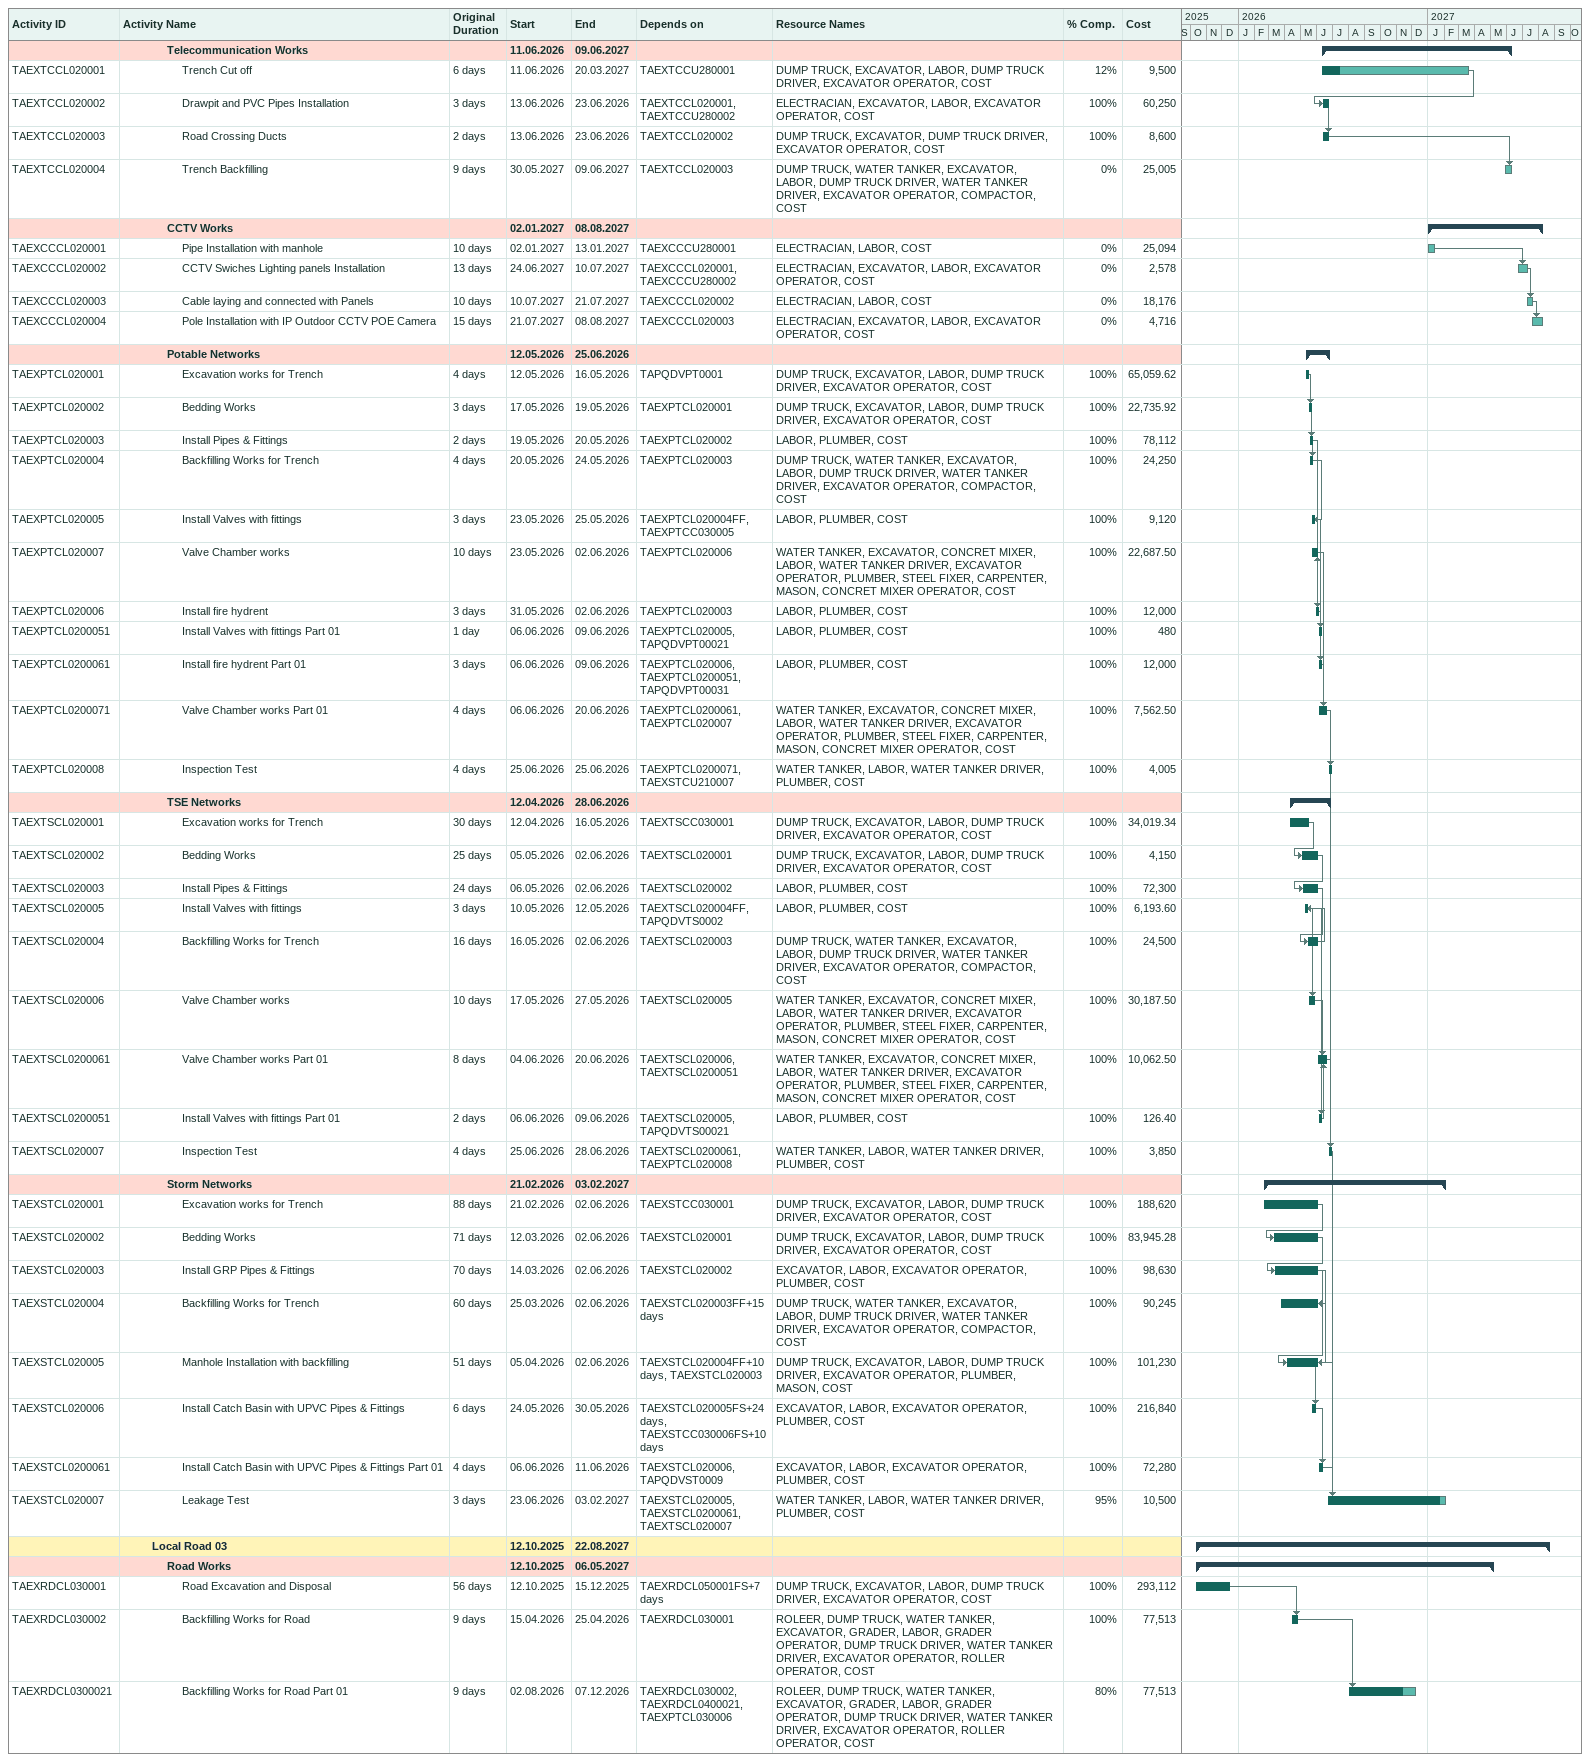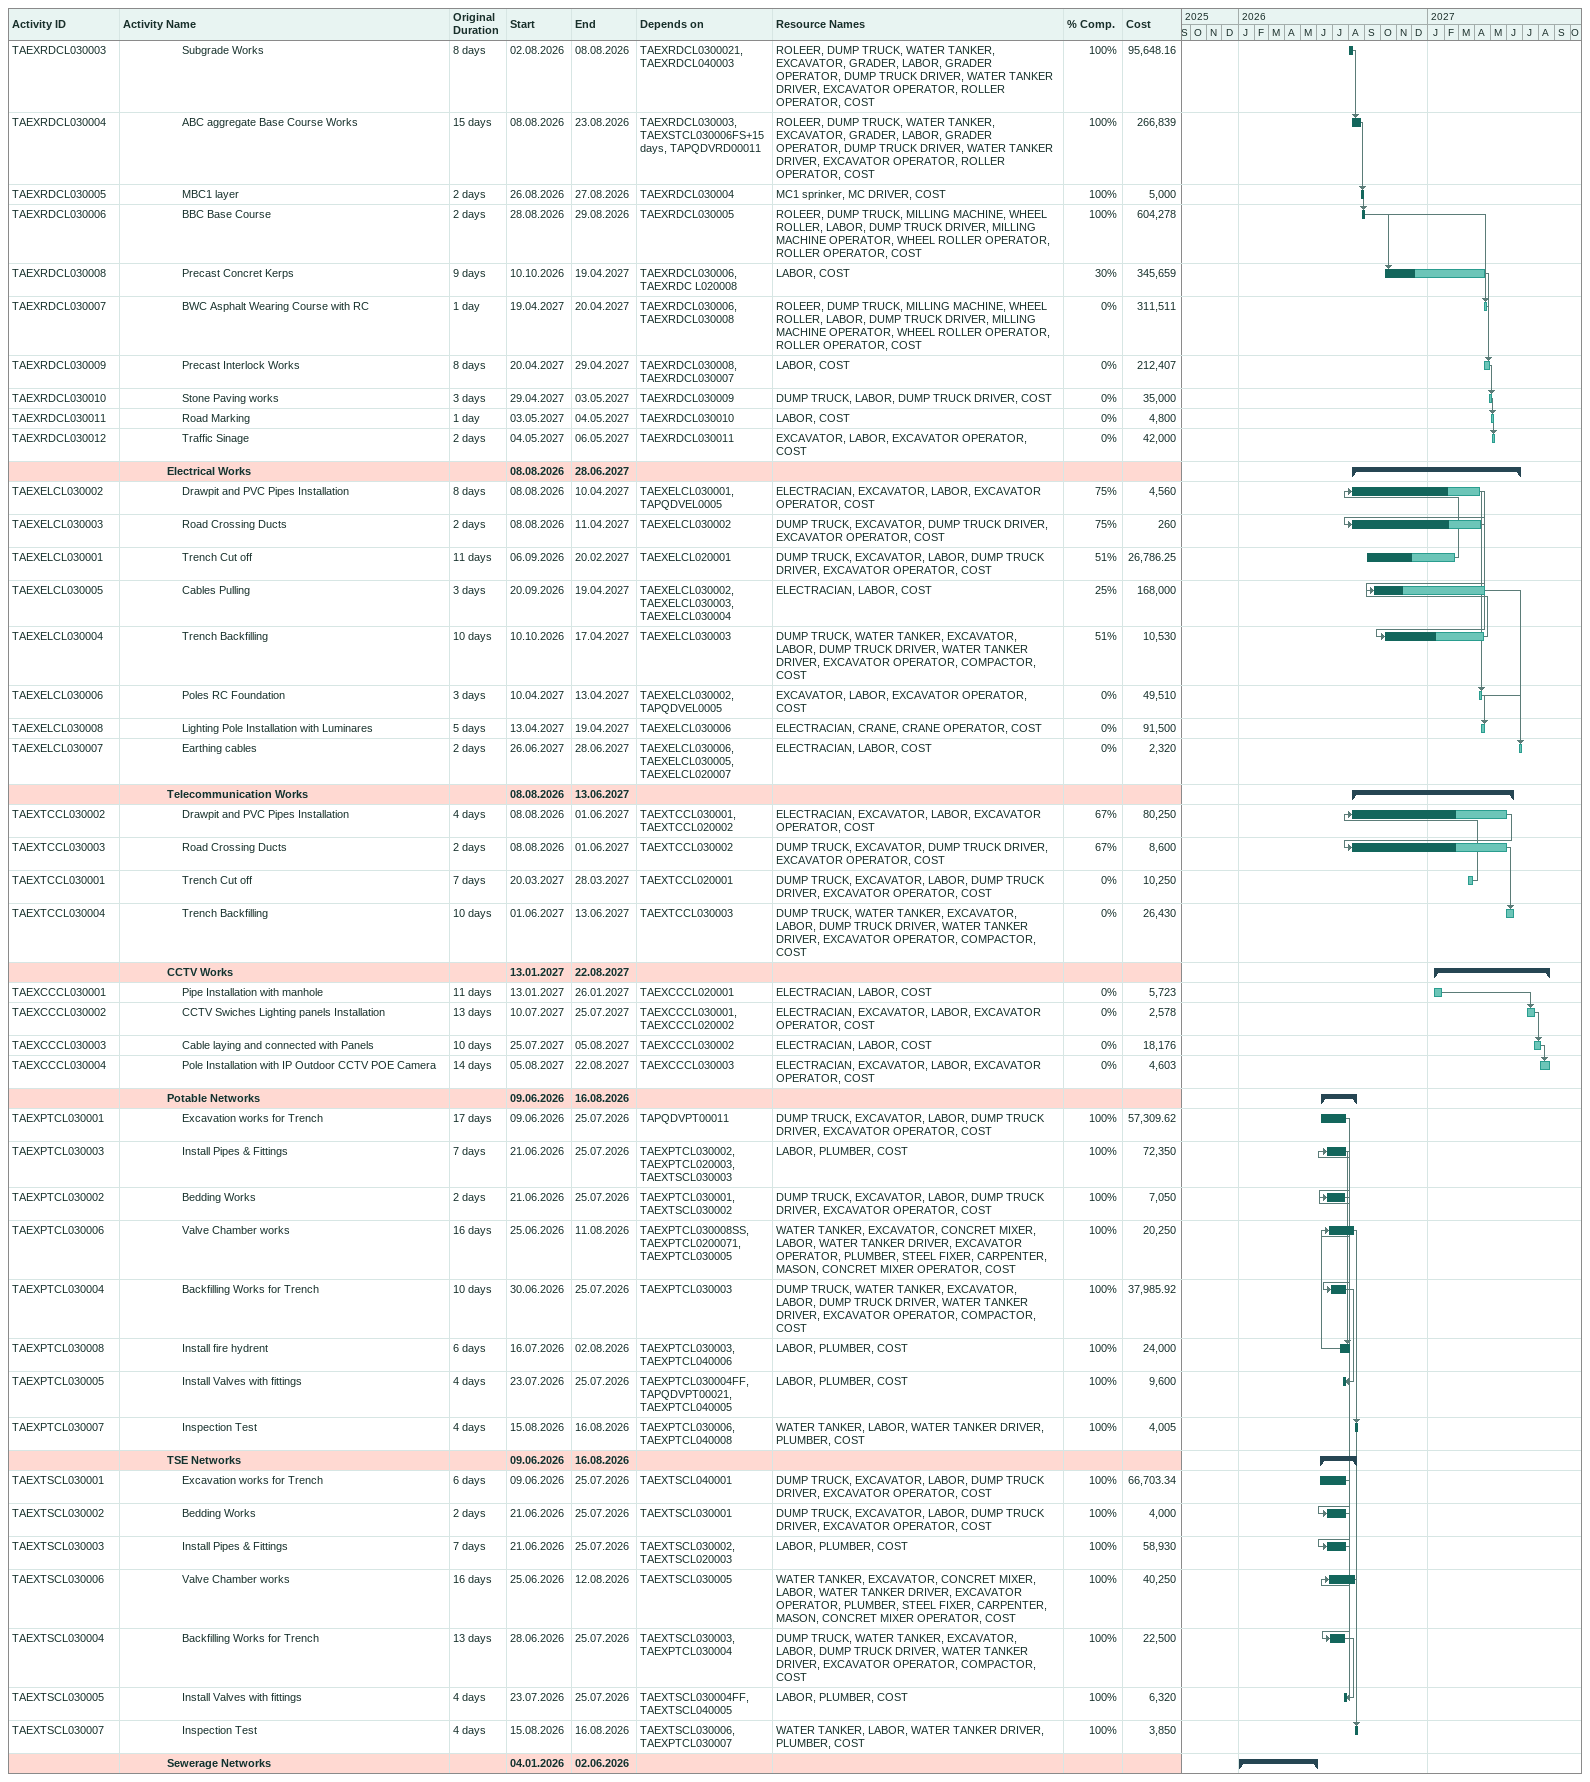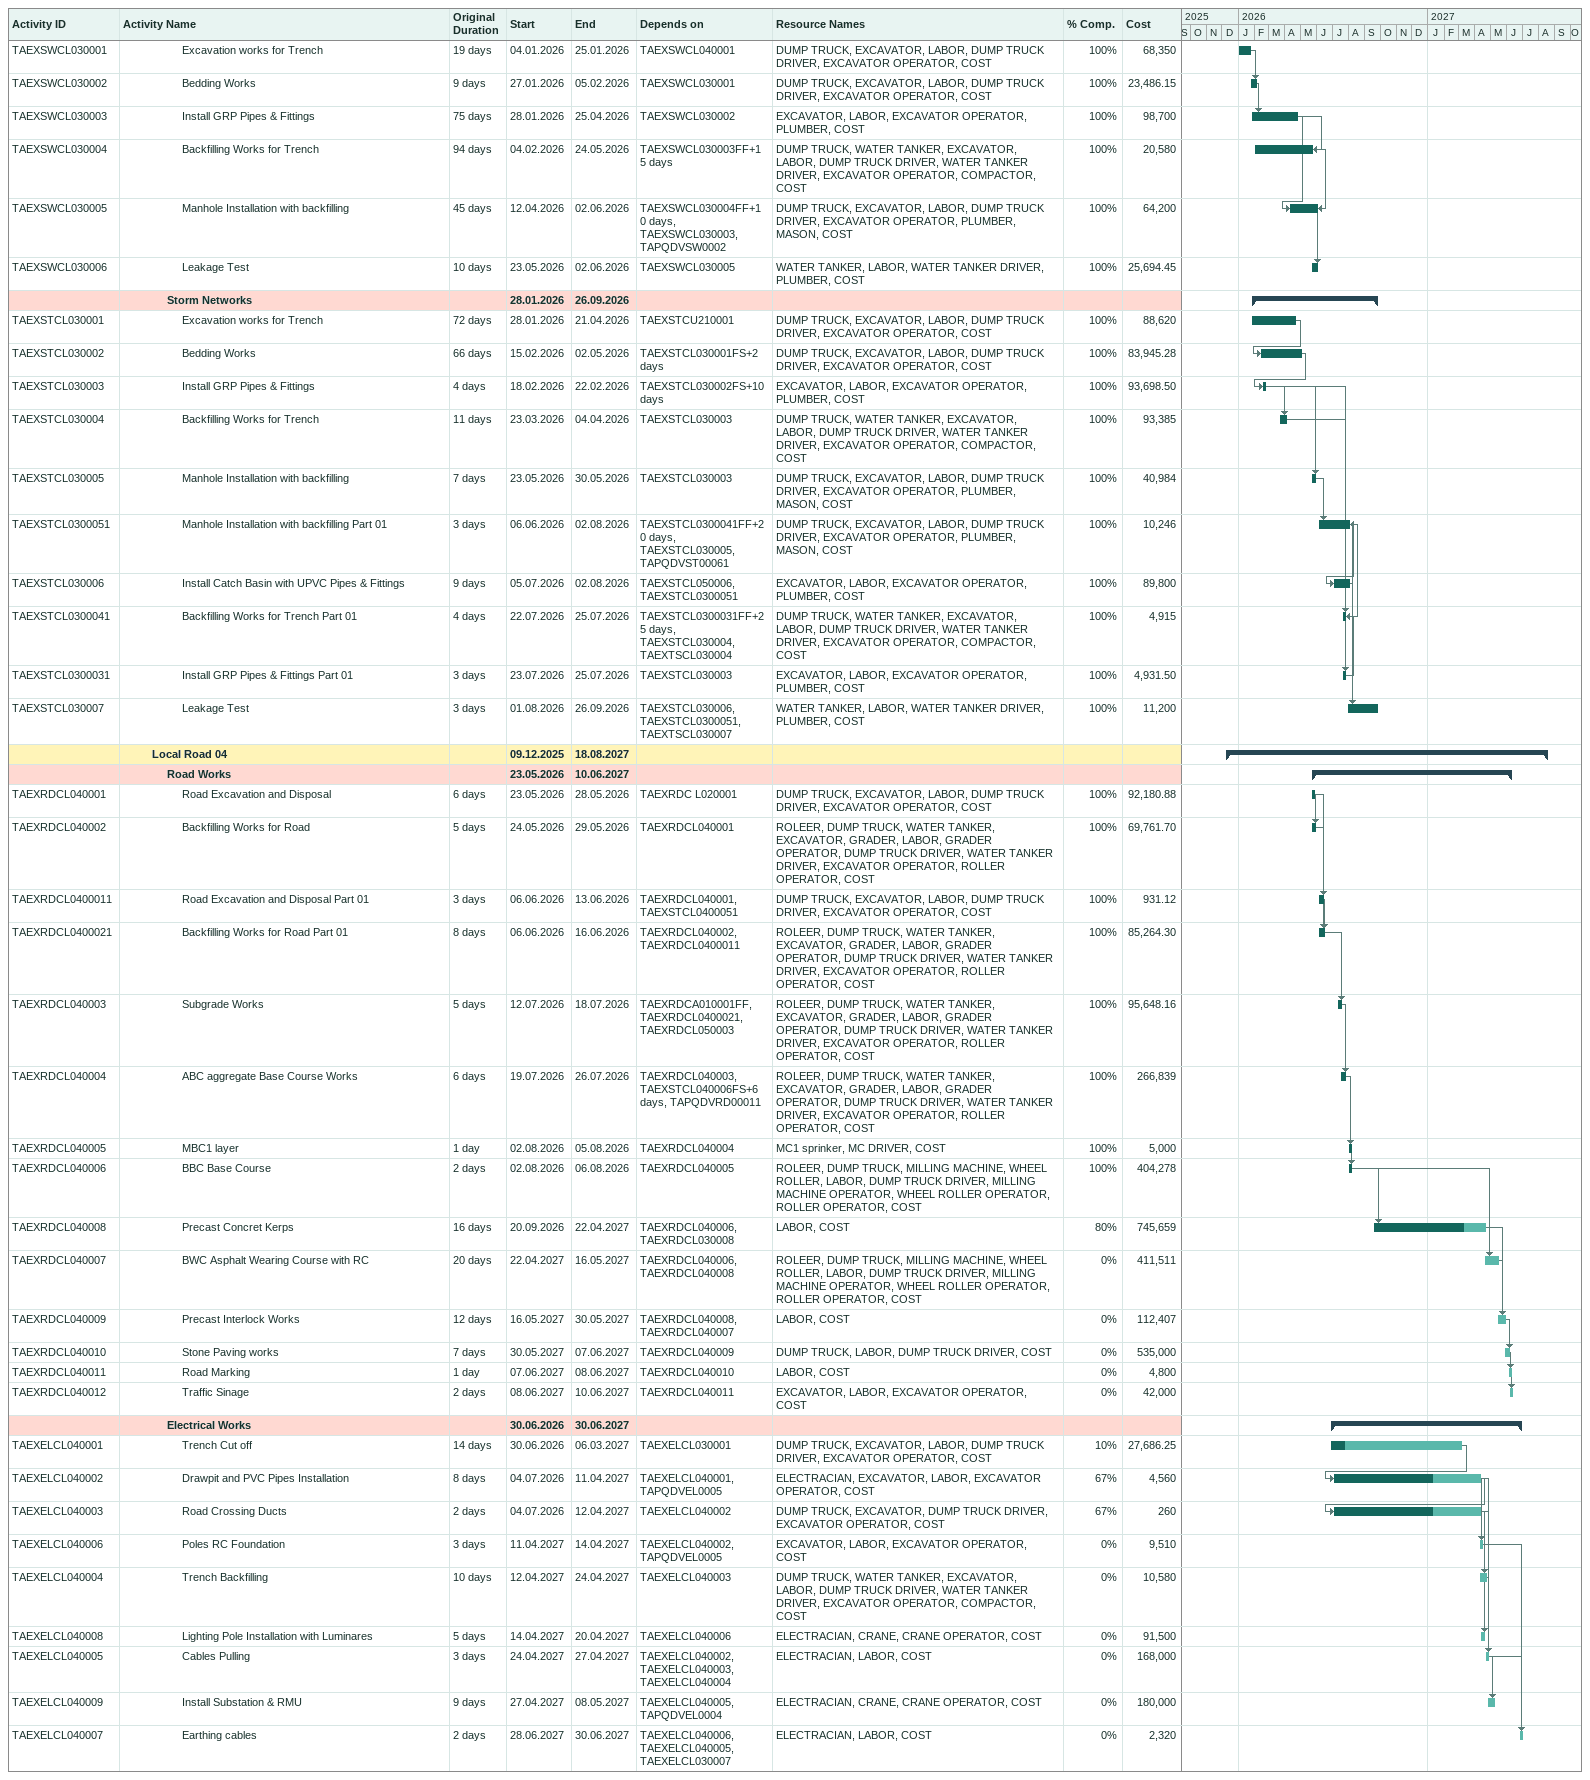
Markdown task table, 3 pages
| ID | Level | Task | Original duration | Start | Finish | Predecessors | Resources | % complete | Cost |
|---|---|---|---|---|---|---|---|---|---|
|  | 4 | **Telecommunication Works** |  | 2026-06-11 | 2027-06-09 |  |  |  |  |
| TAEXTCCL020001 | 5 | Trench Cut off | 6d | 2026-06-11 | 2027-03-20 | TAEXTCCU280001 | DUMP TRUCK, EXCAVATOR, LABOR, DUMP TRUCK DRIVER, EXCAVATOR OPERATOR, COST | 12 | 9500 |
| TAEXTCCL020002 | 5 | Drawpit and PVC Pipes Installation | 3d | 2026-06-13 | 2026-06-23 | TAEXTCCL020001, TAEXTCCU280002 | ELECTRACIAN, EXCAVATOR, LABOR, EXCAVATOR OPERATOR, COST | 100 | 60250 |
| TAEXTCCL020003 | 5 | Road Crossing Ducts | 2d | 2026-06-13 | 2026-06-23 | TAEXTCCL020002 | DUMP TRUCK, EXCAVATOR, DUMP TRUCK DRIVER, EXCAVATOR OPERATOR, COST | 100 | 8600 |
| TAEXTCCL020004 | 5 | Trench Backfilling | 9d | 2027-05-30 | 2027-06-09 | TAEXTCCL020003 | DUMP TRUCK, WATER TANKER, EXCAVATOR, LABOR, DUMP TRUCK DRIVER, WATER TANKER DRIVER, EXCAVATOR OPERATOR, COMPACTOR, COST | 0 | 25005 |
|  | 4 | **CCTV Works** |  | 2027-01-02 | 2027-08-08 |  |  |  |  |
| TAEXCCCL020001 | 5 | Pipe Installation with manhole | 10d | 2027-01-02 | 2027-01-13 | TAEXCCCU280001 | ELECTRACIAN, LABOR, COST | 0 | 25094 |
| TAEXCCCL020002 | 5 | CCTV Swiches Lighting panels Installation | 13d | 2027-06-24 | 2027-07-10 | TAEXCCCL020001, TAEXCCCU280002 | ELECTRACIAN, EXCAVATOR, LABOR, EXCAVATOR OPERATOR, COST | 0 | 2578 |
| TAEXCCCL020003 | 5 | Cable laying and connected with Panels | 10d | 2027-07-10 | 2027-07-21 | TAEXCCCL020002 | ELECTRACIAN, LABOR, COST | 0 | 18176 |
| TAEXCCCL020004 | 5 | Pole Installation with IP Outdoor CCTV POE Camera | 15d | 2027-07-21 | 2027-08-08 | TAEXCCCL020003 | ELECTRACIAN, EXCAVATOR, LABOR, EXCAVATOR OPERATOR, COST | 0 | 4716 |
|  | 4 | **Potable Networks** |  | 2026-05-12 | 2026-06-25 |  |  |  |  |
| TAEXPTCL020001 | 5 | Excavation works for Trench | 4d | 2026-05-12 | 2026-05-16 | TAPQDVPT0001 | DUMP TRUCK, EXCAVATOR, LABOR, DUMP TRUCK DRIVER, EXCAVATOR OPERATOR, COST | 100 | 65059.62 |
| TAEXPTCL020002 | 5 | Bedding Works | 3d | 2026-05-17 | 2026-05-19 | TAEXPTCL020001 | DUMP TRUCK, EXCAVATOR, LABOR, DUMP TRUCK DRIVER, EXCAVATOR OPERATOR, COST | 100 | 22735.92 |
| TAEXPTCL020003 | 5 | Install Pipes & Fittings | 2d | 2026-05-19 | 2026-05-20 | TAEXPTCL020002 | LABOR, PLUMBER, COST | 100 | 78112 |
| TAEXPTCL020004 | 5 | Backfilling Works for Trench | 4d | 2026-05-20 | 2026-05-24 | TAEXPTCL020003 | DUMP TRUCK, WATER TANKER, EXCAVATOR, LABOR, DUMP TRUCK DRIVER, WATER TANKER DRIVER, EXCAVATOR OPERATOR, COMPACTOR, COST | 100 | 24250 |
| TAEXPTCL020005 | 5 | Install Valves with fittings | 3d | 2026-05-23 | 2026-05-25 | TAEXPTCL020004FF, TAEXPTCC030005 | LABOR, PLUMBER, COST | 100 | 9120 |
| TAEXPTCL020007 | 5 | Valve Chamber works | 10d | 2026-05-23 | 2026-06-02 | TAEXPTCL020006 | WATER TANKER, EXCAVATOR, CONCRET MIXER, LABOR, WATER TANKER DRIVER, EXCAVATOR OPERATOR, PLUMBER, STEEL FIXER, CARPENTER, MASON, CONCRET MIXER OPERATOR, COST | 100 | 22687.50 |
| TAEXPTCL020006 | 5 | Install fire hydrent | 3d | 2026-05-31 | 2026-06-02 | TAEXPTCL020003 | LABOR, PLUMBER, COST | 100 | 12000 |
| TAEXPTCL0200051 | 5 | Install Valves with fittings Part 01 | 1d | 2026-06-06 | 2026-06-09 | TAEXPTCL020005, TAPQDVPT00021 | LABOR, PLUMBER, COST | 100 | 480 |
| TAEXPTCL0200061 | 5 | Install fire hydrent Part 01 | 3d | 2026-06-06 | 2026-06-09 | TAEXPTCL020006, TAEXPTCL0200051, TAPQDVPT00031 | LABOR, PLUMBER, COST | 100 | 12000 |
| TAEXPTCL0200071 | 5 | Valve Chamber works Part 01 | 4d | 2026-06-06 | 2026-06-20 | TAEXPTCL0200061, TAEXPTCL020007 | WATER TANKER, EXCAVATOR, CONCRET MIXER, LABOR, WATER TANKER DRIVER, EXCAVATOR OPERATOR, PLUMBER, STEEL FIXER, CARPENTER, MASON, CONCRET MIXER OPERATOR, COST | 100 | 7562.50 |
| TAEXPTCL020008 | 5 | Inspection Test | 4d | 2026-06-25 | 2026-06-25 | TAEXPTCL0200071, TAEXSTCU210007 | WATER TANKER, LABOR, WATER TANKER DRIVER, PLUMBER, COST | 100 | 4005 |
|  | 4 | **TSE Networks** |  | 2026-04-12 | 2026-06-28 |  |  |  |  |
| TAEXTSCL020001 | 5 | Excavation works for Trench | 30d | 2026-04-12 | 2026-05-16 | TAEXTSCC030001 | DUMP TRUCK, EXCAVATOR, LABOR, DUMP TRUCK DRIVER, EXCAVATOR OPERATOR, COST | 100 | 34019.34 |
| TAEXTSCL020002 | 5 | Bedding Works | 25d | 2026-05-05 | 2026-06-02 | TAEXTSCL020001 | DUMP TRUCK, EXCAVATOR, LABOR, DUMP TRUCK DRIVER, EXCAVATOR OPERATOR, COST | 100 | 4150 |
| TAEXTSCL020003 | 5 | Install Pipes & Fittings | 24d | 2026-05-06 | 2026-06-02 | TAEXTSCL020002 | LABOR, PLUMBER, COST | 100 | 72300 |
| TAEXTSCL020005 | 5 | Install Valves with fittings | 3d | 2026-05-10 | 2026-05-12 | TAEXTSCL020004FF, TAPQDVTS0002 | LABOR, PLUMBER, COST | 100 | 6193.60 |
| TAEXTSCL020004 | 5 | Backfilling Works for Trench | 16d | 2026-05-16 | 2026-06-02 | TAEXTSCL020003 | DUMP TRUCK, WATER TANKER, EXCAVATOR, LABOR, DUMP TRUCK DRIVER, WATER TANKER DRIVER, EXCAVATOR OPERATOR, COMPACTOR, COST | 100 | 24500 |
| TAEXTSCL020006 | 5 | Valve Chamber works | 10d | 2026-05-17 | 2026-05-27 | TAEXTSCL020005 | WATER TANKER, EXCAVATOR, CONCRET MIXER, LABOR, WATER TANKER DRIVER, EXCAVATOR OPERATOR, PLUMBER, STEEL FIXER, CARPENTER, MASON, CONCRET MIXER OPERATOR, COST | 100 | 30187.50 |
| TAEXTSCL0200061 | 5 | Valve Chamber works Part 01 | 8d | 2026-06-04 | 2026-06-20 | TAEXTSCL020006, TAEXTSCL0200051 | WATER TANKER, EXCAVATOR, CONCRET MIXER, LABOR, WATER TANKER DRIVER, EXCAVATOR OPERATOR, PLUMBER, STEEL FIXER, CARPENTER, MASON, CONCRET MIXER OPERATOR, COST | 100 | 10062.50 |
| TAEXTSCL0200051 | 5 | Install Valves with fittings Part 01 | 2d | 2026-06-06 | 2026-06-09 | TAEXTSCL020005, TAPQDVTS00021 | LABOR, PLUMBER, COST | 100 | 126.40 |
| TAEXTSCL020007 | 5 | Inspection Test | 4d | 2026-06-25 | 2026-06-28 | TAEXTSCL0200061, TAEXPTCL020008 | WATER TANKER, LABOR, WATER TANKER DRIVER, PLUMBER, COST | 100 | 3850 |
|  | 4 | **Storm Networks** |  | 2026-02-21 | 2027-02-03 |  |  |  |  |
| TAEXSTCL020001 | 5 | Excavation works for Trench | 88d | 2026-02-21 | 2026-06-02 | TAEXSTCC030001 | DUMP TRUCK, EXCAVATOR, LABOR, DUMP TRUCK DRIVER, EXCAVATOR OPERATOR, COST | 100 | 188620 |
| TAEXSTCL020002 | 5 | Bedding Works | 71d | 2026-03-12 | 2026-06-02 | TAEXSTCL020001 | DUMP TRUCK, EXCAVATOR, LABOR, DUMP TRUCK DRIVER, EXCAVATOR OPERATOR, COST | 100 | 83945.28 |
| TAEXSTCL020003 | 5 | Install GRP Pipes & Fittings | 70d | 2026-03-14 | 2026-06-02 | TAEXSTCL020002 | EXCAVATOR, LABOR, EXCAVATOR OPERATOR, PLUMBER, COST | 100 | 98630 |
| TAEXSTCL020004 | 5 | Backfilling Works for Trench | 60d | 2026-03-25 | 2026-06-02 | TAEXSTCL020003FF+15d | DUMP TRUCK, WATER TANKER, EXCAVATOR, LABOR, DUMP TRUCK DRIVER, WATER TANKER DRIVER, EXCAVATOR OPERATOR, COMPACTOR, COST | 100 | 90245 |
| TAEXSTCL020005 | 5 | Manhole Installation with backfilling | 51d | 2026-04-05 | 2026-06-02 | TAEXSTCL020004FF+10d, TAEXSTCL020003 | DUMP TRUCK, EXCAVATOR, LABOR, DUMP TRUCK DRIVER, EXCAVATOR OPERATOR, PLUMBER, MASON, COST | 100 | 101230 |
| TAEXSTCL020006 | 5 | Install Catch Basin with UPVC Pipes & Fittings | 6d | 2026-05-24 | 2026-05-30 | TAEXSTCL020005FS+24d, TAEXSTCC030006FS+10d | EXCAVATOR, LABOR, EXCAVATOR OPERATOR, PLUMBER, COST | 100 | 216840 |
| TAEXSTCL0200061 | 5 | Install Catch Basin with UPVC Pipes & Fittings Part 01 | 4d | 2026-06-06 | 2026-06-11 | TAEXSTCL020006, TAPQDVST0009 | EXCAVATOR, LABOR, EXCAVATOR OPERATOR, PLUMBER, COST | 100 | 72280 |
| TAEXSTCL020007 | 5 | Leakage Test | 3d | 2026-06-23 | 2027-02-03 | TAEXSTCL020005, TAEXSTCL0200061, TAEXTSCL020007 | WATER TANKER, LABOR, WATER TANKER DRIVER, PLUMBER, COST | 95 | 10500 |
|  | 3 | **Local Road 03** |  | 2025-10-12 | 2027-08-22 |  |  |  |  |
|  | 4 | **Road Works** |  | 2025-10-12 | 2027-05-06 |  |  |  |  |
| TAEXRDCL030001 | 5 | Road Excavation and Disposal | 56d | 2025-10-12 | 2025-12-15 | TAEXRDCL050001FS+7d | DUMP TRUCK, EXCAVATOR, LABOR, DUMP TRUCK DRIVER, EXCAVATOR OPERATOR, COST | 100 | 293112 |
| TAEXRDCL030002 | 5 | Backfilling Works for Road | 9d | 2026-04-15 | 2026-04-25 | TAEXRDCL030001 | ROLEER, DUMP TRUCK, WATER TANKER, EXCAVATOR, GRADER, LABOR, GRADER OPERATOR, DUMP TRUCK DRIVER, WATER TANKER DRIVER, EXCAVATOR OPERATOR, ROLLER OPERATOR, COST | 100 | 77513 |
| TAEXRDCL0300021 | 5 | Backfilling Works for Road Part 01 | 9d | 2026-08-02 | 2026-12-07 | TAEXRDCL030002, TAEXRDCL0400021, TAEXPTCL030006 | ROLEER, DUMP TRUCK, WATER TANKER, EXCAVATOR, GRADER, LABOR, GRADER OPERATOR, DUMP TRUCK DRIVER, WATER TANKER DRIVER, EXCAVATOR OPERATOR, ROLLER OPERATOR, COST | 80 | 77513 |
| TAEXRDCL030003 | 5 | Subgrade Works | 8d | 2026-08-02 | 2026-08-08 | TAEXRDCL0300021, TAEXRDCL040003 | ROLEER, DUMP TRUCK, WATER TANKER, EXCAVATOR, GRADER, LABOR, GRADER OPERATOR, DUMP TRUCK DRIVER, WATER TANKER DRIVER, EXCAVATOR OPERATOR, ROLLER OPERATOR, COST | 100 | 95648.16 |
| TAEXRDCL030004 | 5 | ABC aggregate Base Course Works | 15d | 2026-08-08 | 2026-08-23 | TAEXRDCL030003, TAEXSTCL030006FS+15d, TAPQDVRD00011 | ROLEER, DUMP TRUCK, WATER TANKER, EXCAVATOR, GRADER, LABOR, GRADER OPERATOR, DUMP TRUCK DRIVER, WATER TANKER DRIVER, EXCAVATOR OPERATOR, ROLLER OPERATOR, COST | 100 | 266839 |
| TAEXRDCL030005 | 5 | MBC1 layer | 2d | 2026-08-26 | 2026-08-27 | TAEXRDCL030004 | MC1 sprinker, MC DRIVER, COST | 100 | 5000 |
| TAEXRDCL030006 | 5 | BBC Base Course | 2d | 2026-08-28 | 2026-08-29 | TAEXRDCL030005 | ROLEER, DUMP TRUCK, MILLING MACHINE, WHEEL ROLLER, LABOR, DUMP TRUCK DRIVER, MILLING MACHINE OPERATOR, WHEEL ROLLER OPERATOR, ROLLER OPERATOR, COST | 100 | 604278 |
| TAEXRDCL030008 | 5 | Precast Concret Kerps | 9d | 2026-10-10 | 2027-04-19 | TAEXRDCL030006, TAEXRDC L020008 | LABOR, COST | 30 | 345659 |
| TAEXRDCL030007 | 5 | BWC Asphalt Wearing Course with RC | 1d | 2027-04-19 | 2027-04-20 | TAEXRDCL030006, TAEXRDCL030008 | ROLEER, DUMP TRUCK, MILLING MACHINE, WHEEL ROLLER, LABOR, DUMP TRUCK DRIVER, MILLING MACHINE OPERATOR, WHEEL ROLLER OPERATOR, ROLLER OPERATOR, COST | 0 | 311511 |
| TAEXRDCL030009 | 5 | Precast Interlock Works | 8d | 2027-04-20 | 2027-04-29 | TAEXRDCL030008, TAEXRDCL030007 | LABOR, COST | 0 | 212407 |
| TAEXRDCL030010 | 5 | Stone Paving works | 3d | 2027-04-29 | 2027-05-03 | TAEXRDCL030009 | DUMP TRUCK, LABOR, DUMP TRUCK DRIVER, COST | 0 | 35000 |
| TAEXRDCL030011 | 5 | Road Marking | 1d | 2027-05-03 | 2027-05-04 | TAEXRDCL030010 | LABOR, COST | 0 | 4800 |
| TAEXRDCL030012 | 5 | Traffic Sinage | 2d | 2027-05-04 | 2027-05-06 | TAEXRDCL030011 | EXCAVATOR, LABOR, EXCAVATOR OPERATOR, COST | 0 | 42000 |
|  | 4 | **Electrical Works** |  | 2026-08-08 | 2027-06-28 |  |  |  |  |
| TAEXELCL030002 | 5 | Drawpit and PVC Pipes Installation | 8d | 2026-08-08 | 2027-04-10 | TAEXELCL030001, TAPQDVEL0005 | ELECTRACIAN, EXCAVATOR, LABOR, EXCAVATOR OPERATOR, COST | 75 | 4560 |
| TAEXELCL030003 | 5 | Road Crossing Ducts | 2d | 2026-08-08 | 2027-04-11 | TAEXELCL030002 | DUMP TRUCK, EXCAVATOR, DUMP TRUCK DRIVER, EXCAVATOR OPERATOR, COST | 75 | 260 |
| TAEXELCL030001 | 5 | Trench Cut off | 11d | 2026-09-06 | 2027-02-20 | TAEXELCL020001 | DUMP TRUCK, EXCAVATOR, LABOR, DUMP TRUCK DRIVER, EXCAVATOR OPERATOR, COST | 51 | 26786.25 |
| TAEXELCL030005 | 5 | Cables Pulling | 3d | 2026-09-20 | 2027-04-19 | TAEXELCL030002, TAEXELCL030003, TAEXELCL030004 | ELECTRACIAN, LABOR, COST | 25 | 168000 |
| TAEXELCL030004 | 5 | Trench Backfilling | 10d | 2026-10-10 | 2027-04-17 | TAEXELCL030003 | DUMP TRUCK, WATER TANKER, EXCAVATOR, LABOR, DUMP TRUCK DRIVER, WATER TANKER DRIVER, EXCAVATOR OPERATOR, COMPACTOR, COST | 51 | 10530 |
| TAEXELCL030006 | 5 | Poles RC Foundation | 3d | 2027-04-10 | 2027-04-13 | TAEXELCL030002, TAPQDVEL0005 | EXCAVATOR, LABOR, EXCAVATOR OPERATOR, COST | 0 | 49510 |
| TAEXELCL030008 | 5 | Lighting Pole Installation with Luminares | 5d | 2027-04-13 | 2027-04-19 | TAEXELCL030006 | ELECTRACIAN, CRANE, CRANE OPERATOR, COST | 0 | 91500 |
| TAEXELCL030007 | 5 | Earthing cables | 2d | 2027-06-26 | 2027-06-28 | TAEXELCL030006, TAEXELCL030005, TAEXELCL020007 | ELECTRACIAN, LABOR, COST | 0 | 2320 |
|  | 4 | **Telecommunication Works** |  | 2026-08-08 | 2027-06-13 |  |  |  |  |
| TAEXTCCL030002 | 5 | Drawpit and PVC Pipes Installation | 4d | 2026-08-08 | 2027-06-01 | TAEXTCCL030001, TAEXTCCL020002 | ELECTRACIAN, EXCAVATOR, LABOR, EXCAVATOR OPERATOR, COST | 67 | 80250 |
| TAEXTCCL030003 | 5 | Road Crossing Ducts | 2d | 2026-08-08 | 2027-06-01 | TAEXTCCL030002 | DUMP TRUCK, EXCAVATOR, DUMP TRUCK DRIVER, EXCAVATOR OPERATOR, COST | 67 | 8600 |
| TAEXTCCL030001 | 5 | Trench Cut off | 7d | 2027-03-20 | 2027-03-28 | TAEXTCCL020001 | DUMP TRUCK, EXCAVATOR, LABOR, DUMP TRUCK DRIVER, EXCAVATOR OPERATOR, COST | 0 | 10250 |
| TAEXTCCL030004 | 5 | Trench Backfilling | 10d | 2027-06-01 | 2027-06-13 | TAEXTCCL030003 | DUMP TRUCK, WATER TANKER, EXCAVATOR, LABOR, DUMP TRUCK DRIVER, WATER TANKER DRIVER, EXCAVATOR OPERATOR, COMPACTOR, COST | 0 | 26430 |
|  | 4 | **CCTV Works** |  | 2027-01-13 | 2027-08-22 |  |  |  |  |
| TAEXCCCL030001 | 5 | Pipe Installation with manhole | 11d | 2027-01-13 | 2027-01-26 | TAEXCCCL020001 | ELECTRACIAN, LABOR, COST | 0 | 5723 |
| TAEXCCCL030002 | 5 | CCTV Swiches Lighting panels Installation | 13d | 2027-07-10 | 2027-07-25 | TAEXCCCL030001, TAEXCCCL020002 | ELECTRACIAN, EXCAVATOR, LABOR, EXCAVATOR OPERATOR, COST | 0 | 2578 |
| TAEXCCCL030003 | 5 | Cable laying and connected with Panels | 10d | 2027-07-25 | 2027-08-05 | TAEXCCCL030002 | ELECTRACIAN, LABOR, COST | 0 | 18176 |
| TAEXCCCL030004 | 5 | Pole Installation with IP Outdoor CCTV POE Camera | 14d | 2027-08-05 | 2027-08-22 | TAEXCCCL030003 | ELECTRACIAN, EXCAVATOR, LABOR, EXCAVATOR OPERATOR, COST | 0 | 4603 |
|  | 4 | **Potable Networks** |  | 2026-06-09 | 2026-08-16 |  |  |  |  |
| TAEXPTCL030001 | 5 | Excavation works for Trench | 17d | 2026-06-09 | 2026-07-25 | TAPQDVPT00011 | DUMP TRUCK, EXCAVATOR, LABOR, DUMP TRUCK DRIVER, EXCAVATOR OPERATOR, COST | 100 | 57309.62 |
| TAEXPTCL030003 | 5 | Install Pipes & Fittings | 7d | 2026-06-21 | 2026-07-25 | TAEXPTCL030002, TAEXPTCL020003, TAEXTSCL030003 | LABOR, PLUMBER, COST | 100 | 72350 |
| TAEXPTCL030002 | 5 | Bedding Works | 2d | 2026-06-21 | 2026-07-25 | TAEXPTCL030001, TAEXTSCL030002 | DUMP TRUCK, EXCAVATOR, LABOR, DUMP TRUCK DRIVER, EXCAVATOR OPERATOR, COST | 100 | 7050 |
| TAEXPTCL030006 | 5 | Valve Chamber works | 16d | 2026-06-25 | 2026-08-11 | TAEXPTCL030008SS, TAEXPTCL0200071, TAEXPTCL030005 | WATER TANKER, EXCAVATOR, CONCRET MIXER, LABOR, WATER TANKER DRIVER, EXCAVATOR OPERATOR, PLUMBER, STEEL FIXER, CARPENTER, MASON, CONCRET MIXER OPERATOR, COST | 100 | 20250 |
| TAEXPTCL030004 | 5 | Backfilling Works for Trench | 10d | 2026-06-30 | 2026-07-25 | TAEXPTCL030003 | DUMP TRUCK, WATER TANKER, EXCAVATOR, LABOR, DUMP TRUCK DRIVER, WATER TANKER DRIVER, EXCAVATOR OPERATOR, COMPACTOR, COST | 100 | 37985.92 |
| TAEXPTCL030008 | 5 | Install fire hydrent | 6d | 2026-07-16 | 2026-08-02 | TAEXPTCL030003, TAEXPTCL040006 | LABOR, PLUMBER, COST | 100 | 24000 |
| TAEXPTCL030005 | 5 | Install Valves with fittings | 4d | 2026-07-23 | 2026-07-25 | TAEXPTCL030004FF, TAPQDVPT00021, TAEXPTCL040005 | LABOR, PLUMBER, COST | 100 | 9600 |
| TAEXPTCL030007 | 5 | Inspection Test | 4d | 2026-08-15 | 2026-08-16 | TAEXPTCL030006, TAEXPTCL040008 | WATER TANKER, LABOR, WATER TANKER DRIVER, PLUMBER, COST | 100 | 4005 |
|  | 4 | **TSE Networks** |  | 2026-06-09 | 2026-08-16 |  |  |  |  |
| TAEXTSCL030001 | 5 | Excavation works for Trench | 6d | 2026-06-09 | 2026-07-25 | TAEXTSCL040001 | DUMP TRUCK, EXCAVATOR, LABOR, DUMP TRUCK DRIVER, EXCAVATOR OPERATOR, COST | 100 | 66703.34 |
| TAEXTSCL030002 | 5 | Bedding Works | 2d | 2026-06-21 | 2026-07-25 | TAEXTSCL030001 | DUMP TRUCK, EXCAVATOR, LABOR, DUMP TRUCK DRIVER, EXCAVATOR OPERATOR, COST | 100 | 4000 |
| TAEXTSCL030003 | 5 | Install Pipes & Fittings | 7d | 2026-06-21 | 2026-07-25 | TAEXTSCL030002, TAEXTSCL020003 | LABOR, PLUMBER, COST | 100 | 58930 |
| TAEXTSCL030006 | 5 | Valve Chamber works | 16d | 2026-06-25 | 2026-08-12 | TAEXTSCL030005 | WATER TANKER, EXCAVATOR, CONCRET MIXER, LABOR, WATER TANKER DRIVER, EXCAVATOR OPERATOR, PLUMBER, STEEL FIXER, CARPENTER, MASON, CONCRET MIXER OPERATOR, COST | 100 | 40250 |
| TAEXTSCL030004 | 5 | Backfilling Works for Trench | 13d | 2026-06-28 | 2026-07-25 | TAEXTSCL030003, TAEXPTCL030004 | DUMP TRUCK, WATER TANKER, EXCAVATOR, LABOR, DUMP TRUCK DRIVER, WATER TANKER DRIVER, EXCAVATOR OPERATOR, COMPACTOR, COST | 100 | 22500 |
| TAEXTSCL030005 | 5 | Install Valves with fittings | 4d | 2026-07-23 | 2026-07-25 | TAEXTSCL030004FF, TAEXTSCL040005 | LABOR, PLUMBER, COST | 100 | 6320 |
| TAEXTSCL030007 | 5 | Inspection Test | 4d | 2026-08-15 | 2026-08-16 | TAEXTSCL030006, TAEXPTCL030007 | WATER TANKER, LABOR, WATER TANKER DRIVER, PLUMBER, COST | 100 | 3850 |
|  | 4 | **Sewerage Networks** |  | 2026-01-04 | 2026-06-02 |  |  |  |  |
| TAEXSWCL030001 | 5 | Excavation works for Trench | 19d | 2026-01-04 | 2026-01-25 | TAEXSWCL040001 | DUMP TRUCK, EXCAVATOR, LABOR, DUMP TRUCK DRIVER, EXCAVATOR OPERATOR, COST | 100 | 68350 |
| TAEXSWCL030002 | 5 | Bedding Works | 9d | 2026-01-27 | 2026-02-05 | TAEXSWCL030001 | DUMP TRUCK, EXCAVATOR, LABOR, DUMP TRUCK DRIVER, EXCAVATOR OPERATOR, COST | 100 | 23486.15 |
| TAEXSWCL030003 | 5 | Install GRP Pipes & Fittings | 75d | 2026-01-28 | 2026-04-25 | TAEXSWCL030002 | EXCAVATOR, LABOR, EXCAVATOR OPERATOR, PLUMBER, COST | 100 | 98700 |
| TAEXSWCL030004 | 5 | Backfilling Works for Trench | 94d | 2026-02-04 | 2026-05-24 | TAEXSWCL030003FF+15d | DUMP TRUCK, WATER TANKER, EXCAVATOR, LABOR, DUMP TRUCK DRIVER, WATER TANKER DRIVER, EXCAVATOR OPERATOR, COMPACTOR, COST | 100 | 20580 |
| TAEXSWCL030005 | 5 | Manhole Installation with backfilling | 45d | 2026-04-12 | 2026-06-02 | TAEXSWCL030004FF+10d, TAEXSWCL030003, TAPQDVSW0002 | DUMP TRUCK, EXCAVATOR, LABOR, DUMP TRUCK DRIVER, EXCAVATOR OPERATOR, PLUMBER, MASON, COST | 100 | 64200 |
| TAEXSWCL030006 | 5 | Leakage Test | 10d | 2026-05-23 | 2026-06-02 | TAEXSWCL030005 | WATER TANKER, LABOR, WATER TANKER DRIVER, PLUMBER, COST | 100 | 25694.45 |
|  | 4 | **Storm Networks** |  | 2026-01-28 | 2026-09-26 |  |  |  |  |
| TAEXSTCL030001 | 5 | Excavation works for Trench | 72d | 2026-01-28 | 2026-04-21 | TAEXSTCU210001 | DUMP TRUCK, EXCAVATOR, LABOR, DUMP TRUCK DRIVER, EXCAVATOR OPERATOR, COST | 100 | 88620 |
| TAEXSTCL030002 | 5 | Bedding Works | 66d | 2026-02-15 | 2026-05-02 | TAEXSTCL030001FS+2d | DUMP TRUCK, EXCAVATOR, LABOR, DUMP TRUCK DRIVER, EXCAVATOR OPERATOR, COST | 100 | 83945.28 |
| TAEXSTCL030003 | 5 | Install GRP Pipes & Fittings | 4d | 2026-02-18 | 2026-02-22 | TAEXSTCL030002FS+10d | EXCAVATOR, LABOR, EXCAVATOR OPERATOR, PLUMBER, COST | 100 | 93698.50 |
| TAEXSTCL030004 | 5 | Backfilling Works for Trench | 11d | 2026-03-23 | 2026-04-04 | TAEXSTCL030003 | DUMP TRUCK, WATER TANKER, EXCAVATOR, LABOR, DUMP TRUCK DRIVER, WATER TANKER DRIVER, EXCAVATOR OPERATOR, COMPACTOR, COST | 100 | 93385 |
| TAEXSTCL030005 | 5 | Manhole Installation with backfilling | 7d | 2026-05-23 | 2026-05-30 | TAEXSTCL030003 | DUMP TRUCK, EXCAVATOR, LABOR, DUMP TRUCK DRIVER, EXCAVATOR OPERATOR, PLUMBER, MASON, COST | 100 | 40984 |
| TAEXSTCL0300051 | 5 | Manhole Installation with backfilling Part 01 | 3d | 2026-06-06 | 2026-08-02 | TAEXSTCL0300041FF+20d, TAEXSTCL030005, TAPQDVST00061 | DUMP TRUCK, EXCAVATOR, LABOR, DUMP TRUCK DRIVER, EXCAVATOR OPERATOR, PLUMBER, MASON, COST | 100 | 10246 |
| TAEXSTCL030006 | 5 | Install Catch Basin with UPVC Pipes & Fittings | 9d | 2026-07-05 | 2026-08-02 | TAEXSTCL050006, TAEXSTCL0300051 | EXCAVATOR, LABOR, EXCAVATOR OPERATOR, PLUMBER, COST | 100 | 89800 |
| TAEXSTCL0300041 | 5 | Backfilling Works for Trench Part 01 | 4d | 2026-07-22 | 2026-07-25 | TAEXSTCL0300031FF+25d, TAEXSTCL030004, TAEXTSCL030004 | DUMP TRUCK, WATER TANKER, EXCAVATOR, LABOR, DUMP TRUCK DRIVER, WATER TANKER DRIVER, EXCAVATOR OPERATOR, COMPACTOR, COST | 100 | 4915 |
| TAEXSTCL0300031 | 5 | Install GRP Pipes & Fittings Part 01 | 3d | 2026-07-23 | 2026-07-25 | TAEXSTCL030003 | EXCAVATOR, LABOR, EXCAVATOR OPERATOR, PLUMBER, COST | 100 | 4931.50 |
| TAEXSTCL030007 | 5 | Leakage Test | 3d | 2026-08-01 | 2026-09-26 | TAEXSTCL030006, TAEXSTCL0300051, TAEXTSCL030007 | WATER TANKER, LABOR, WATER TANKER DRIVER, PLUMBER, COST | 100 | 11200 |
|  | 3 | **Local Road 04** |  | 2025-12-09 | 2027-08-18 |  |  |  |  |
|  | 4 | **Road Works** |  | 2026-05-23 | 2027-06-10 |  |  |  |  |
| TAEXRDCL040001 | 5 | Road Excavation and Disposal | 6d | 2026-05-23 | 2026-05-28 | TAEXRDC L020001 | DUMP TRUCK, EXCAVATOR, LABOR, DUMP TRUCK DRIVER, EXCAVATOR OPERATOR, COST | 100 | 92180.88 |
| TAEXRDCL040002 | 5 | Backfilling Works for Road | 5d | 2026-05-24 | 2026-05-29 | TAEXRDCL040001 | ROLEER, DUMP TRUCK, WATER TANKER, EXCAVATOR, GRADER, LABOR, GRADER OPERATOR, DUMP TRUCK DRIVER, WATER TANKER DRIVER, EXCAVATOR OPERATOR, ROLLER OPERATOR, COST | 100 | 69761.70 |
| TAEXRDCL0400011 | 5 | Road Excavation and Disposal Part 01 | 3d | 2026-06-06 | 2026-06-13 | TAEXRDCL040001, TAEXSTCL0400051 | DUMP TRUCK, EXCAVATOR, LABOR, DUMP TRUCK DRIVER, EXCAVATOR OPERATOR, COST | 100 | 931.12 |
| TAEXRDCL0400021 | 5 | Backfilling Works for Road Part 01 | 8d | 2026-06-06 | 2026-06-16 | TAEXRDCL040002, TAEXRDCL0400011 | ROLEER, DUMP TRUCK, WATER TANKER, EXCAVATOR, GRADER, LABOR, GRADER OPERATOR, DUMP TRUCK DRIVER, WATER TANKER DRIVER, EXCAVATOR OPERATOR, ROLLER OPERATOR, COST | 100 | 85264.30 |
| TAEXRDCL040003 | 5 | Subgrade Works | 5d | 2026-07-12 | 2026-07-18 | TAEXRDCA010001FF, TAEXRDCL0400021, TAEXRDCL050003 | ROLEER, DUMP TRUCK, WATER TANKER, EXCAVATOR, GRADER, LABOR, GRADER OPERATOR, DUMP TRUCK DRIVER, WATER TANKER DRIVER, EXCAVATOR OPERATOR, ROLLER OPERATOR, COST | 100 | 95648.16 |
| TAEXRDCL040004 | 5 | ABC aggregate Base Course Works | 6d | 2026-07-19 | 2026-07-26 | TAEXRDCL040003, TAEXSTCL040006FS+6d, TAPQDVRD00011 | ROLEER, DUMP TRUCK, WATER TANKER, EXCAVATOR, GRADER, LABOR, GRADER OPERATOR, DUMP TRUCK DRIVER, WATER TANKER DRIVER, EXCAVATOR OPERATOR, ROLLER OPERATOR, COST | 100 | 266839 |
| TAEXRDCL040005 | 5 | MBC1 layer | 1d | 2026-08-02 | 2026-08-05 | TAEXRDCL040004 | MC1 sprinker, MC DRIVER, COST | 100 | 5000 |
| TAEXRDCL040006 | 5 | BBC Base Course | 2d | 2026-08-02 | 2026-08-06 | TAEXRDCL040005 | ROLEER, DUMP TRUCK, MILLING MACHINE, WHEEL ROLLER, LABOR, DUMP TRUCK DRIVER, MILLING MACHINE OPERATOR, WHEEL ROLLER OPERATOR, ROLLER OPERATOR, COST | 100 | 404278 |
| TAEXRDCL040008 | 5 | Precast Concret Kerps | 16d | 2026-09-20 | 2027-04-22 | TAEXRDCL040006, TAEXRDCL030008 | LABOR, COST | 80 | 745659 |
| TAEXRDCL040007 | 5 | BWC Asphalt Wearing Course with RC | 20d | 2027-04-22 | 2027-05-16 | TAEXRDCL040006, TAEXRDCL040008 | ROLEER, DUMP TRUCK, MILLING MACHINE, WHEEL ROLLER, LABOR, DUMP TRUCK DRIVER, MILLING MACHINE OPERATOR, WHEEL ROLLER OPERATOR, ROLLER OPERATOR, COST | 0 | 411511 |
| TAEXRDCL040009 | 5 | Precast Interlock Works | 12d | 2027-05-16 | 2027-05-30 | TAEXRDCL040008, TAEXRDCL040007 | LABOR, COST | 0 | 112407 |
| TAEXRDCL040010 | 5 | Stone Paving works | 7d | 2027-05-30 | 2027-06-07 | TAEXRDCL040009 | DUMP TRUCK, LABOR, DUMP TRUCK DRIVER, COST | 0 | 535000 |
| TAEXRDCL040011 | 5 | Road Marking | 1d | 2027-06-07 | 2027-06-08 | TAEXRDCL040010 | LABOR, COST | 0 | 4800 |
| TAEXRDCL040012 | 5 | Traffic Sinage | 2d | 2027-06-08 | 2027-06-10 | TAEXRDCL040011 | EXCAVATOR, LABOR, EXCAVATOR OPERATOR, COST | 0 | 42000 |
|  | 4 | **Electrical Works** |  | 2026-06-30 | 2027-06-30 |  |  |  |  |
| TAEXELCL040001 | 5 | Trench Cut off | 14d | 2026-06-30 | 2027-03-06 | TAEXELCL030001 | DUMP TRUCK, EXCAVATOR, LABOR, DUMP TRUCK DRIVER, EXCAVATOR OPERATOR, COST | 10 | 27686.25 |
| TAEXELCL040002 | 5 | Drawpit and PVC Pipes Installation | 8d | 2026-07-04 | 2027-04-11 | TAEXELCL040001, TAPQDVEL0005 | ELECTRACIAN, EXCAVATOR, LABOR, EXCAVATOR OPERATOR, COST | 67 | 4560 |
| TAEXELCL040003 | 5 | Road Crossing Ducts | 2d | 2026-07-04 | 2027-04-12 | TAEXELCL040002 | DUMP TRUCK, EXCAVATOR, DUMP TRUCK DRIVER, EXCAVATOR OPERATOR, COST | 67 | 260 |
| TAEXELCL040006 | 5 | Poles RC Foundation | 3d | 2027-04-11 | 2027-04-14 | TAEXELCL040002, TAPQDVEL0005 | EXCAVATOR, LABOR, EXCAVATOR OPERATOR, COST | 0 | 9510 |
| TAEXELCL040004 | 5 | Trench Backfilling | 10d | 2027-04-12 | 2027-04-24 | TAEXELCL040003 | DUMP TRUCK, WATER TANKER, EXCAVATOR, LABOR, DUMP TRUCK DRIVER, WATER TANKER DRIVER, EXCAVATOR OPERATOR, COMPACTOR, COST | 0 | 10580 |
| TAEXELCL040008 | 5 | Lighting Pole Installation with Luminares | 5d | 2027-04-14 | 2027-04-20 | TAEXELCL040006 | ELECTRACIAN, CRANE, CRANE OPERATOR, COST | 0 | 91500 |
| TAEXELCL040005 | 5 | Cables Pulling | 3d | 2027-04-24 | 2027-04-27 | TAEXELCL040002, TAEXELCL040003, TAEXELCL040004 | ELECTRACIAN, LABOR, COST | 0 | 168000 |
| TAEXELCL040009 | 5 | Install Substation & RMU | 9d | 2027-04-27 | 2027-05-08 | TAEXELCL040005, TAPQDVEL0004 | ELECTRACIAN, CRANE, CRANE OPERATOR, COST | 0 | 180000 |
| TAEXELCL040007 | 5 | Earthing cables | 2d | 2027-06-28 | 2027-06-30 | TAEXELCL040006, TAEXELCL040005, TAEXELCL030007 | ELECTRACIAN, LABOR, COST | 0 | 2320 |
